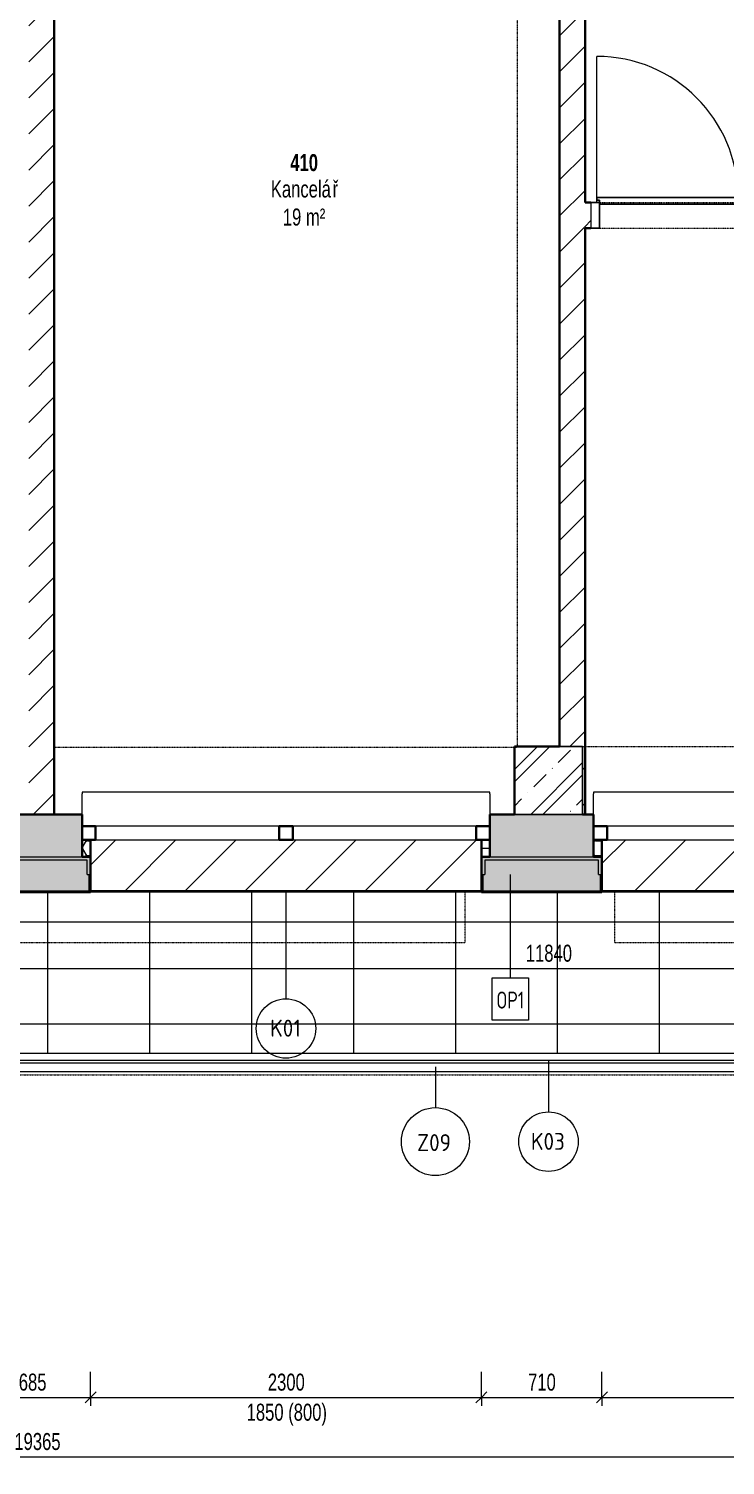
# Model space of a CAD drawing. Header units: millimetres. Extents: x -17526 to 208316, y -45352 to 20466.
# Drawn here: x 159899 to 163999, y -32550 to -24096 of the extents above; entities that cross this region are included whole.
import ezdxf

# ---------------------------------------------------------------- set-up
doc = ezdxf.new("R2010")
doc.units = ezdxf.units.MM
doc.linetypes.add('Dash dot dot', pattern=[5, 2, -1, 0, -1, 0, -1])
doc.linetypes.add('Čerchovaná se dvěma tečkami', pattern=[2.59, 1, -0.53, 0, -0.53, 0, -0.53])
for name, color, linetype, lineweight in [('A-ANNO-DIMS', 211, 'Continuous', 9), ('A-ANNO-DIMS-50', 211, 'Continuous', 9), ('A-AREA-IDEN', 2, 'Continuous', 9), ('A-DETL', 90, 'Continuous', 9), ('A-DOOR', 31, 'Continuous', 9), ('A-DOOR-FRAM', 31, 'Continuous', 9), ('A-FLOR-HRAL', 11, 'Continuous', 9), ('A-FLOR-HRAL-IDEN', 2, 'Continuous', 9), ('A-GENM', 13, 'Continuous', 9), ('A-GLAZ', 151, 'Continuous', 9), ('A-ROOF', 132, 'Continuous', 13), ('A-ROOF-IDEN', 132, 'Continuous', 9), ('A-ROOF-OTLN', 132, 'Continuous', 13), ('A-ROOF-PATT', 132, 'Continuous', 13), ('A-WALL', 113, 'Continuous', 9), ('A-WALL-IDEN', 211, 'Continuous', 9), ('A-WALL-PATT', 111, 'Continuous', 9), ('Q-SPCQ', 91, 'Continuous', 9), ('Q-SPCQ-IDEN', 132, 'Continuous', 9), ('S-COLS', 52, 'Continuous', 9)]:
    doc.layers.add(name, color=color, linetype=linetype, lineweight=lineweight)
doc.styles.add('Arial_4', font='arial.ttf', dxfattribs={"width": 0.7, "height": 100})
doc.styles.add('Arial_B', font='arialbd.ttf', dxfattribs={"width": 0.7, "height": 100})
doc.styles.add('ISOCPEUR', font='isocpeur.ttf', dxfattribs={"width": 0.9, "height": 100})
doc.styles.add('ISOCPEUR_2', font='isocpeur.ttf', dxfattribs={"width": 0.75, "height": 100})
doc.dimstyles.new('Vnitřní_-_průhledné', dxfattribs={"dimscale": 304.8, "dimtxt": 102.02594, "dimasz": 0.213255, "dimexe": 0.164042, "dimexo": 0.0625, "dimgap": 0.032808, "dimtad": 1, "dimdec": 0, "dimrnd": 5, "dimzin": 0, "dimdsep": 46, "dimtxsty": 'Arial_4', "dimblk1": 'OBLIQUE', "dimblk2": 'OBLIQUE', "dimsah": 1, "dimcen": 0.09, "dimdle": 0.164042, "dimazin": 0, "dimtfac": 1, "dimtdec": 4, "dimtix": 1, "dimtmove": 0, "dimatfit": 3, "dimfxl": 0.492126, "dimfxlon": 1, "dimtvp": 1, "dimtolj": 1, "dimtzin": 0, "dimarcsym": 2})
pattern_1 = [(45, (73033.68, 0), (-106.06602, 106.06602), [])]

# ---------------------------------------------------------------- blocks, each defined once
blk = doc.blocks.new('Zábradlí - Zábradlí-1250043-2NP_NÁVRH B')
at = {"layer": 'A-FLOR-HRAL', "color": 21, "lineweight": 13}
for p, q in [((95844.6, -30184.3), (84004.6, -30184.3)), ((95844.6, -30234.3), (84004.6, -30234.3))]:
    blk.add_line(p, q, dxfattribs=at)
blk = doc.blocks.new('OKNO_2k_nadsvetlik - OKNO_2k_nadsvetlik 2400 x 1850-1972466-2NP_NÁVRH B')
at = {"layer": 'A-GLAZ', "lineweight": 13}
h = blk.add_hatch(dxfattribs=at)
h.set_pattern_fill('FP_164', color=256, style=0, pattern_type=2)
h.set_pattern_definition([(180, (88379.626, -28844.283), (-75, -43.3), [50, -100]), (240, (88329.626, -28844.283), (-0.0011, -86.601905), [50, -100]), (120, (88329.626, -28844.283), (-74.9989, 43.301905), [50, -100])])
h.paths.add_polyline_path([(-1200, 125), (-1200, 25), (-1150, 25), (-1150.5, 125), (-1170, 125)])
h.paths.add_polyline_path([(1150, 125), (1150, 25), (1200, 25), (1200, 125), (1150.5, 125)])
at = {"layer": 'A-GLAZ', "lineweight": 35}
for p, q in [((-1150, 25), (-1150, 125)), ((1150, 125), (1150, 25)), ((-1200, 25), (-1150, 25)), ((-1120, 25), (-1200, 25)), ((-1120, -55), (-1120, 25)), ((40, 25), (-40, 25)), ((-40, 25), (-40, -55)), ((40, -55), (40, 25)), ((1200, 25), (1120, 25)), ((1120, 25), (1120, -55)), ((1150, 25), (1200, 25)), ((-1200, -55), (-1120, -55)), ((-40, -55), (40, -55)), ((1120, -55), (1200, -55))]:
    blk.add_line(p, q, dxfattribs=at)
at = {"layer": 'A-GLAZ', "lineweight": 13}
for p, q in [((-40, 25), (-1120, 25)), ((1120, 25), (40, 25)), ((-1120, -55), (-40, -55)), ((40, -55), (1120, -55))]:
    blk.add_line(p, q, dxfattribs=at)
blk = doc.blocks.new('parapet s nosem_vnitní - parapet s nosem_vnitní-1280305-2NP_NÁVRH B')
at = {"layer": 'A-GENM', "lineweight": 13}
for p, q in [((-1200, -190), (-1200, -70)), ((1200, -70), (1200, -190)), ((-1200, -190), (-1200, -200)), ((-1200, -200), (1200, -200)), ((1200, -200), (1200, -190))]:
    blk.add_line(p, q, dxfattribs=at)
blk = doc.blocks.new('parapet_ext - parapet_ext-V145-2NP_NÁVRH B')
at = {"layer": 'Q-SPCQ', "lineweight": 13}
h = blk.add_hatch(dxfattribs=at)
h.set_pattern_fill('FP_165', color=21, style=0, pattern_type=2)
h.set_pattern_definition([(225, (88379.63, -28869.28), (176.7767, -176.7767), [])])
h.paths.add_polyline_path([(-1150, 300), (-1150, 0), (1150, 0), (1150, 300), (-941.6, 300)])
at = {"layer": 'Q-SPCQ', "color": 241, "lineweight": 25}
blk.add_line((-1150, 300), (1150, 300), dxfattribs=at)
blk = doc.blocks.new('OKNO_2k_nadsvetlik - OKNO_2k_nadsvetlik 2400 x 1850-V146-2NP_NÁVRH B')
at = {"layer": 'A-GLAZ', "lineweight": 13}
h = blk.add_hatch(dxfattribs=at)
h.set_pattern_fill('FP_166', color=256, style=0, pattern_type=2)
h.set_pattern_definition([(180, (91389.626, -28844.283), (-75, -43.3), [50, -100]), (240, (91339.626, -28844.283), (-0.0011, -86.601905), [50, -100]), (120, (91339.626, -28844.283), (-74.9989, 43.301905), [50, -100])])
h.paths.add_polyline_path([(-1150.5, 125), (-1200, 125), (-1200, 25), (-1150, 25), (-1150, 125)])
h.paths.add_polyline_path([(1170, 125), (1150, 125), (1150, 25), (1200, 25), (1200, 125)])
at = {"layer": 'A-GLAZ', "lineweight": 35}
for p, q in [((-1150, 25), (-1150, 125)), ((1150, 125), (1150, 25)), ((-1200, 25), (-1150, 25)), ((-1120, 25), (-1200, 25)), ((-1120, -55), (-1120, 25)), ((40, 25), (-40, 25)), ((-40, 25), (-40, -55)), ((40, -55), (40, 25)), ((1200, 25), (1120, 25)), ((1120, 25), (1120, -55)), ((1150, 25), (1200, 25)), ((-1200, -55), (-1120, -55)), ((-40, -55), (40, -55)), ((1120, -55), (1200, -55))]:
    blk.add_line(p, q, dxfattribs=at)
at = {"layer": 'A-GLAZ', "lineweight": 13}
for p, q in [((-40, 25), (-1120, 25)), ((1120, 25), (40, 25)), ((-1120, -55), (-40, -55)), ((40, -55), (1120, -55))]:
    blk.add_line(p, q, dxfattribs=at)
blk = doc.blocks.new('parapet_ext - parapet_ext-V147-2NP_NÁVRH B')
at = {"layer": 'Q-SPCQ', "lineweight": 13}
h = blk.add_hatch(dxfattribs=at)
h.set_pattern_fill('FP_167', color=21, style=0, pattern_type=2)
h.set_pattern_definition([(225, (91389.63, -28869.28), (176.7767, -176.7767), [])])
h.paths.add_polyline_path([(-1150, 300), (-1150, 0), (1150, 0), (1150, 300), (-1084.3, 300)])
at = {"layer": 'Q-SPCQ', "color": 241, "lineweight": 25}
blk.add_line((-1150, 300), (1150, 300), dxfattribs=at)
blk = doc.blocks.new('DVERE_1k_oblozka - DD03_01_800x1970_koupelna-1549508-2NP_NÁVRH B')
at = {"layer": 'A-DOOR', "lineweight": 13}
for p, q in [((-415, 72.1), (-415, 932.1)), ((305, 102.1), (-305, 102.1)), ((415, 102.1), (415, 72.1)), ((-400, 72.1), (-450, 72.1)), ((-450, 72.1), (-450, -77.9)), ((-400, -77.9), (-400, 72.1)), ((450, 72.1), (400, 72.1)), ((400, 72.1), (400, -77.9)), ((450, -77.9), (450, 72.1)), ((-450, -77.9), (-400, -77.9)), ((400, -77.9), (450, -77.9))]:
    blk.add_line(p, q, dxfattribs=at)
at = {"layer": 'A-DOOR', "lineweight": 25}
for p, q in [((415, 102.1), (-415, 102.1)), ((-415, 102.1), (-415, 87.1)), ((-415, 87.1), (-400, 87.1)), ((-400, 87.1), (-400, 72.1)), ((400, 72.1), (400, 87.1)), ((400, 87.1), (415, 87.1)), ((415, 87.1), (415, 102.1)), ((-400, 62.1), (400, 62.1))]:
    blk.add_line(p, q, dxfattribs=at)
at = {"layer": 'A-DOOR', "linetype": 'Čerchovaná se dvěma tečkami', "lineweight": 13}
for p, q in [((-400, 72.1), (400, 72.1)), ((-400, -77.9), (400, -77.9))]:
    blk.add_line(p, q, dxfattribs=at)
at = {"layer": 'A-DOOR', "lineweight": 13}
blk.add_arc((-415, 102.1), 830, 360, 90, dxfattribs=at)
at = {"layer": 'A-DOOR-FRAM', "lineweight": 25}
for p, q in [((-400, 72.1), (-450, 72.1)), ((-400, -77.9), (-400, 72.1)), ((400, 72.1), (400, -77.9)), ((400, 72.1), (450, 72.1)), ((-450, -77.9), (-400, -77.9)), ((450, -77.9), (400, -77.9))]:
    blk.add_line(p, q, dxfattribs=at)
blk = doc.blocks.new('DIMBLOCK56-2NP_NÁVRH B')
at = {"layer": 'A-ANNO-DIMS-50'}
for p, q in [((159578.3, -32150.1), (159578.3, -32000.1)), ((160263.3, -32150.1), (160263.3, -32000.1)), ((159578.3, -32150.1), (160263.3, -32150.1)), ((159578.3, -32150.1), (159578.3, -32200.1)), ((160263.3, -32150.1), (160263.3, -32200.1))]:
    blk.add_line(p, q, dxfattribs=at)
at = {"layer": 'A-ANNO-DIMS-50', "lineweight": 18}
for p, q in [((159578.3, -32150.1), (159610.8, -32117.6)), ((160263.3, -32150.1), (160295.8, -32117.6)), ((159578.3, -32150.1), (159545.8, -32182.6)), ((160263.3, -32150.1), (160230.8, -32182.6))]:
    blk.add_line(p, q, dxfattribs=at)
at = {"layer": 'A-ANNO-DIMS-50', "color": 0, "insert": (159840.8, -32010.3), "char_height": 100, "width": 192.123, "attachment_point": 1, "line_spacing_factor": 0.941778, "style": 'Arial_4'}
blk.add_mtext('685', dxfattribs=at)
blk = doc.blocks.new('_Oblique')
at = {"color": 0, "linetype": 'ByBlock', "lineweight": -2}
blk.add_line((-0.5, -0.5), (0.5, 0.5), dxfattribs=at)
blk = doc.blocks.new('DIMBLOCK57-2NP_NÁVRH B')
at = {"layer": 'A-ANNO-DIMS-50'}
for p, q in [((160263.3, -32150.1), (160263.3, -32000.1)), ((162563.3, -32150.1), (162563.3, -32000.1)), ((160263.3, -32150.1), (162563.3, -32150.1)), ((160263.3, -32150.1), (160263.3, -32200.1)), ((162563.3, -32150.1), (162563.3, -32200.1))]:
    blk.add_line(p, q, dxfattribs=at)
at = {"layer": 'A-ANNO-DIMS-50', "lineweight": 18}
for p, q in [((160263.3, -32150.1), (160295.8, -32117.6)), ((162563.3, -32150.1), (162595.8, -32117.6)), ((160263.3, -32150.1), (160230.8, -32182.6)), ((162563.3, -32150.1), (162530.8, -32182.6))]:
    blk.add_line(p, q, dxfattribs=at)
at = {"layer": 'A-ANNO-DIMS-50', "color": 0, "char_height": 100, "attachment_point": 1, "line_spacing_factor": 0.941778, "style": 'Arial_4'}
for s, insert, width in [('2300', (161306.6, -32010.3), 256.164), ('1850 (800)', (161181.8, -32187.3), 555.649)]:
    blk.add_mtext(s, dxfattribs=dict(at, insert=insert, width=width))
blk = doc.blocks.new('DIMBLOCK58-2NP_NÁVRH B')
at = {"layer": 'A-ANNO-DIMS-50'}
for p, q in [((162563.3, -32150.1), (162563.3, -32000.1)), ((163273.3, -32150.1), (163273.3, -32000.1)), ((162563.3, -32150.1), (163273.3, -32150.1)), ((162563.3, -32150.1), (162563.3, -32200.1)), ((163273.3, -32150.1), (163273.3, -32200.1))]:
    blk.add_line(p, q, dxfattribs=at)
at = {"layer": 'A-ANNO-DIMS-50', "lineweight": 18}
for p, q in [((162563.3, -32150.1), (162595.8, -32117.6)), ((163273.3, -32150.1), (163305.8, -32117.6)), ((162563.3, -32150.1), (162530.8, -32182.6)), ((163273.3, -32150.1), (163240.8, -32182.6))]:
    blk.add_line(p, q, dxfattribs=at)
at = {"layer": 'A-ANNO-DIMS-50', "color": 0, "insert": (162838.3, -32010.3), "char_height": 100, "width": 192.123, "attachment_point": 1, "line_spacing_factor": 0.941778, "style": 'Arial_4'}
blk.add_mtext('710', dxfattribs=at)
blk = doc.blocks.new('DIMBLOCK59-2NP_NÁVRH B')
at = {"layer": 'A-ANNO-DIMS-50'}
for p, q in [((163273.3, -32150.1), (163273.3, -32000.1)), ((165573.3, -32150.1), (165573.3, -32000.1)), ((163273.3, -32150.1), (165573.3, -32150.1)), ((163273.3, -32150.1), (163273.3, -32200.1)), ((165573.3, -32150.1), (165573.3, -32200.1))]:
    blk.add_line(p, q, dxfattribs=at)
at = {"layer": 'A-ANNO-DIMS-50', "lineweight": 18}
for p, q in [((163273.3, -32150.1), (163305.8, -32117.6)), ((165573.3, -32150.1), (165605.8, -32117.6)), ((163273.3, -32150.1), (163240.8, -32182.6)), ((165573.3, -32150.1), (165540.8, -32182.6))]:
    blk.add_line(p, q, dxfattribs=at)
at = {"layer": 'A-ANNO-DIMS-50', "color": 0, "char_height": 100, "attachment_point": 1, "line_spacing_factor": 0.941778, "style": 'Arial_4'}
for s, insert, width in [('2300', (164316.6, -32010.3), 256.164), ('1850 (800)', (164191.8, -32187.3), 555.649)]:
    blk.add_mtext(s, dxfattribs=dict(at, insert=insert, width=width))
blk = doc.blocks.new('DIMBLOCK98-2NP_NÁVRH B')
at = {"layer": 'A-ANNO-DIMS-50'}
for p, q in [((150265.3, -32499.6), (150265.3, -32150.3)), ((169631.3, -32499.6), (169631.3, -32349.6)), ((150265.3, -32499.6), (169681.3, -32499.6)), ((150265.3, -32499.6), (150265.3, -32549.6)), ((169631.3, -32499.6), (169631.3, -32549.6))]:
    blk.add_line(p, q, dxfattribs=at)
at = {"layer": 'A-ANNO-DIMS-50', "lineweight": 18}
for p, q in [((150265.3, -32499.6), (150232.8, -32532.1)), ((150265.3, -32499.6), (150297.8, -32467.1)), ((169631.3, -32499.6), (169598.8, -32532.1)), ((169631.3, -32499.6), (169663.8, -32467.1))]:
    blk.add_line(p, q, dxfattribs=at)
at = {"layer": 'A-ANNO-DIMS-50', "color": 0, "insert": (159814.9, -32359.7), "char_height": 100, "width": 320.204, "attachment_point": 1, "line_spacing_factor": 0.941778, "style": 'Arial_4'}
blk.add_mtext('19365', dxfattribs=at)
blk = doc.blocks.new('DIMBLOCK125-2NP_NÁVRH B')
at = {"layer": 'A-ANNO-DIMS-50'}
for p, q in [((157038.3, -29626.1), (157038.3, -29476.1)), ((168878.3, -29626.1), (168878.3, -29476.1)), ((157038.3, -29626.1), (168878.3, -29626.1)), ((157038.3, -29626.1), (157038.3, -29676.1)), ((168878.3, -29626.1), (168878.3, -29676.1))]:
    blk.add_line(p, q, dxfattribs=at)
at = {"layer": 'A-ANNO-DIMS-50', "lineweight": 18}
for p, q in [((157038.3, -29626.1), (157005.8, -29658.6)), ((157038.3, -29626.1), (157070.8, -29593.6)), ((168878.3, -29626.1), (168845.8, -29658.6)), ((168878.3, -29626.1), (168910.8, -29593.6))]:
    blk.add_line(p, q, dxfattribs=at)
at = {"layer": 'A-ANNO-DIMS-50', "color": 0, "insert": (162824.9, -29486.3), "char_height": 100, "width": 320.204, "attachment_point": 1, "line_spacing_factor": 0.941778, "style": 'Arial_4'}
blk.add_mtext('11840', dxfattribs=at)
blk = doc.blocks.new('Popiska zakončení střešního pláště - Popiska okna_Bublina-1463073-2NP_NÁVRH B')
at = {"layer": 'A-ROOF-IDEN'}
blk.add_circle((0, 0), 3.5, dxfattribs=at)
blk = doc.blocks.new('Popiska speciální vybavení - Popiska okna_Bublina-1426311-2NP_NÁVRH B')
at = {"layer": 'Q-SPCQ-IDEN'}
blk.add_circle((0, 0), 3.5, dxfattribs=at)
blk = doc.blocks.new('Popis parapetu1 - Záchytný systém-1408882-2NP_NÁVRH B')
at = {"layer": 'A-FLOR-HRAL-IDEN'}
blk.add_circle((0, 0), 4, dxfattribs=at)

msp = doc.modelspace()

# ---------------------------------------------------------------- hatches: boundary and pattern name
at = {"layer": 'A-ROOF-PATT'}
h = msp.add_hatch(dxfattribs=at)
h.set_pattern_fill('FP_215', color=254, style=0, pattern_type=2)
h.set_pattern_definition([(0, (103011.9, 1241.3), (0, 599.866), []), (90, (103011.9, 1241.3), (-600, 4e-14), [])])
h.paths.add_polyline_path([(167478, -30124.3), (168878.3, -30124.3), (168878.3, -29177.3), (167373.3, -29177.3), (167373.3, -29219.3), (166213.3, -29219.3), (166213.3, -29177.3), (157038.3, -29177.3), (157038.3, -30124.3), (167281, -30124.3)])
at = {"layer": 'A-WALL-PATT', "lineweight": 13}
h = msp.add_hatch(dxfattribs=at)
h.set_pattern_fill('FP_124', color=256, style=0, pattern_type=2)
h.set_pattern_definition(pattern_1)
h.paths.add_polyline_path([(159990.3, -28719.3), (160049.4, -28719.3), (160049.4, -22429.3), (159899.4, -22429.3), (159899.4, -28719.3)])
h = msp.add_hatch(dxfattribs=at)
h.set_pattern_fill('FP_124', color=256, style=0, pattern_type=2)
h.set_pattern_definition(pattern_1)
h.paths.add_polyline_path([(163158.3, -28719.3), (163173.3, -28719.3), (163173.3, -22689.3), (163023.3, -22689.3), (163023.3, -28319.3), (163158.3, -28319.3), (163158.3, -28564.8)])
h = msp.add_hatch(dxfattribs=at)
h.set_pattern_fill('FP_124', color=256, style=0, pattern_type=2)
h.set_pattern_definition(pattern_1)
h.paths.add_polyline_path([(169173.3, -25269.3), (169173.3, -25119.3), (164108.3, -25119.3), (164108.3, -25269.3), (166295.8, -25269.3)])
h.paths.add_polyline_path([(163173.3, -25269.3), (163208.3, -25269.3), (163208.3, -25119.3), (163173.3, -25119.3)])
h = msp.add_hatch(dxfattribs=at)
h.set_pattern_fill('FP_151', color=256, angle=-315, style=0, pattern_type=2)
h.set_pattern_definition([(225, (159876.46, -28719.28), (143.684, -143.684), []), (180, (159647.52, -28786.59), (-143.684, -143.684), [25.4, -261.968]), (225, (159622.11, -28786.59), (143.684, -143.684), [25.4, -177.8]), (270, (159604.15, -28804.55), (143.684, -143.684), [25.4, -261.968]), (315, (159604.15, -28829.95), (143.684, 143.684), [25.4, -177.8]), (180, (159647.51, -28847.91), (-143.684, -143.684), [25.4, -261.968]), (225, (159665.47, -28829.95), (143.684, -143.684), [25.4, -177.8]), (270, (159665.48, -28804.55), (143.684, -143.684), [25.4, -261.968]), (315, (159647.52, -28786.59), (143.684, 143.684), [25.4, -177.8]), (225, (159580.93, -28871.13), (143.684, -143.684), [50.8, -152.4])])
h.paths.add_polyline_path([(168660.3, -28969.3), (169173.3, -28969.3), (169173.3, -28719.3), (168643.3, -28719.3), (168643.3, -28969.3)])
h.paths.add_polyline_path([(167743.3, -28969.3), (167743.3, -28719.3), (167393.3, -28719.3), (167393.3, -28969.3), (167478, -28969.3)])
h.paths.add_polyline_path([(166193.3, -28969.3), (166193.3, -28719.3), (165623.3, -28719.3), (165623.3, -28969.3), (165901.7, -28969.3)])
h.paths.add_polyline_path([(162758.3, -28969.3), (163223.3, -28969.3), (163223.3, -28719.3), (162613.3, -28719.3), (162613.3, -28969.3), (162749, -28969.3)])
h.paths.add_polyline_path([(160213.3, -28969.3), (160213.3, -28719.3), (159628.3, -28719.3), (159628.3, -28969.3), (159990.3, -28969.3)])
h.paths.add_polyline_path([(157158.3, -28969.3), (157228.3, -28969.3), (157228.3, -28719.3), (156633.3, -28719.3), (156633.3, -28969.3), (157034.6, -28969.3)])
h.paths.add_polyline_path([(152896.7, -28969.3), (153033.3, -28969.3), (153033.3, -28719.3), (152433.3, -28719.3), (152433.3, -28969.3)])
h.paths.add_polyline_path([(151123.3, -28969.3), (151233.3, -28969.3), (151233.3, -28719.3), (150723.3, -28719.3), (150723.3, -28969.3), (150926.2, -28969.3)])
h = msp.add_hatch(dxfattribs=at)
h.set_pattern_fill('FP_157', color=21, style=0, pattern_type=2)
h.set_pattern_definition([(45, (73033.68, 0), (0.0007, 353.5527), []), (315, (73033.68, 0), (353.5527, -0.0007), []), (270, (73187.36, 9.56), (176.771, -176.771), [19.139, -334.416]), (270, (73233.55, 9.56), (176.771, -176.771), [19.139, -334.416]), (0, (73200.25, 23.1), (176.771, 176.771), [19.139, -334.416]), (0, (73200.25, -23.1), (176.771, 176.771), [19.139, -334.416]), (45, (73187.36, 9.56), (0.0007, 353.5527), [19.139, -230.861]), (45, (73220.03, -23.1), (0.0007, 353.5527), [19.139, -230.861]), (315, (73220.03, 23.1), (353.5534, 0), [19.139, -230.861]), (315, (73187.36, -9.56), (353.5527, -0.0007), [19.139, -230.861])])
h.paths.add_polyline_path([(168888.3, -29169.3), (168888.3, -28988.3), (168878.3, -28988.3), (168878.3, -28989.3), (168658.3, -28989.3), (168658.3, -29073.3), (168646.3, -29073.3), (168646.3, -29169.3), (168883.3, -29169.3)])
h.paths.add_polyline_path([(169328.3, -29169.3), (169328.3, -28989.3), (169308.3, -28989.3), (169308.3, -29169.3)])
h.paths.add_polyline_path([(167396.3, -29169.3), (167770.3, -29169.3), (167770.3, -29073.3), (167758.3, -29073.3), (167758.3, -28989.3), (167408.3, -28989.3), (167408.3, -29073.3), (167396.3, -29073.3)])
h.paths.add_polyline_path([(166220.3, -29169.3), (166220.3, -29073.3), (166208.3, -29073.3), (166208.3, -28989.3), (165593.3, -28989.3), (165593.3, -29073.3), (165581.3, -29073.3), (165581.3, -29169.3), (165901.7, -29169.3)])
h.paths.add_polyline_path([(163143, -29169.3), (163265.3, -29169.3), (163265.3, -29073.3), (163253.3, -29073.3), (163253.3, -28989.3), (162583.3, -28989.3), (162583.3, -29073.3), (162571.3, -29073.3), (162571.3, -29169.3), (162749, -29169.3)])
h.paths.add_polyline_path([(159990.3, -29169.3), (160255.3, -29169.3), (160255.3, -29073.3), (160243.3, -29073.3), (160243.3, -28989.3), (159598.3, -28989.3), (159598.3, -29073.3), (159586.3, -29073.3), (159586.3, -29169.3), (159596.2, -29169.3)])
h.paths.add_polyline_path([(157231.7, -29169.3), (157270.3, -29169.3), (157270.3, -29073.3), (157258.3, -29073.3), (157258.3, -28989.3), (157028.3, -28989.3), (157028.3, -29169.3), (157038.3, -29169.3)])
h.paths.add_polyline_path([(150926.2, -29169.3), (151275.3, -29169.3), (151275.3, -29073.3), (151263.3, -29073.3), (151263.3, -28989.3), (150273.3, -28989.3), (150273.3, -29169.3), (150532.2, -29169.3)])
h.paths.add_polyline_path([(152896.7, -29169.3), (153075.3, -29169.3), (153075.3, -29073.3), (153063.3, -29073.3), (153063.3, -28989.3), (152403.3, -28989.3), (152403.3, -29073.3), (152391.3, -29073.3), (152391.3, -29169.3)])
at = {"layer": 'A-WALL-PATT'}
h = msp.add_hatch(color=11, dxfattribs=at)
h.paths.add_polyline_path([(168638.3, -29073.3), (168658.3, -29073.3), (168658.3, -28989.3), (168878.3, -28989.3), (168878.3, -28988.3), (169008.3, -28988.3), (169008.3, -28969.3), (168638.3, -28969.3), (168638.3, -28989.3)])
h.paths.add_polyline_path([(165593.3, -29073.3), (165593.3, -28989.3), (166208.3, -28989.3), (166208.3, -29073.3), (166228.3, -29073.3), (166228.3, -28969.3), (165573.3, -28969.3), (165573.3, -29073.3), (165581.3, -29073.3)])
h.paths.add_polyline_path([(167391.3, -29073.3), (167408.3, -29073.3), (167408.3, -28989.3), (167758.3, -28989.3), (167758.3, -29073.3), (167778.3, -29073.3), (167778.3, -28969.3), (167388.3, -28969.3), (167388.3, -29073.3)])
h.paths.add_polyline_path([(160263.3, -29073.3), (160263.3, -28969.3), (159578.3, -28969.3), (159578.3, -29073.3), (159598.3, -29073.3), (159598.3, -28989.3), (160243.3, -28989.3), (160243.3, -29073.3), (160260.3, -29073.3)])
h.paths.add_polyline_path([(163270.3, -29073.3), (163273.3, -29073.3), (163273.3, -28969.3), (162563.3, -28969.3), (162563.3, -29073.3), (162583.3, -29073.3), (162583.3, -28989.3), (163253.3, -28989.3), (163253.3, -29073.3), (163265.3, -29073.3)])
h.paths.add_polyline_path([(157278.3, -29073.3), (157278.3, -28969.3), (156908.3, -28969.3), (156908.3, -28989.3), (157258.3, -28989.3), (157258.3, -29073.3), (157275.3, -29073.3)])
h.paths.add_polyline_path([(153075.3, -29073.3), (153083.3, -29073.3), (153083.3, -28969.3), (152383.3, -28969.3), (152383.3, -29073.3), (152403.3, -29073.3), (152403.3, -28989.3), (153063.3, -28989.3), (153063.3, -29073.3)])
h.paths.add_polyline_path([(151280.3, -29073.3), (151283.3, -29073.3), (151283.3, -28969.3), (150453.3, -28969.3), (150453.3, -28989.3), (151263.3, -28989.3), (151263.3, -29073.3), (151275.3, -29073.3)])
h.paths.add_polyline_path([(156608.3, -28989.3), (156608.3, -28969.3), (156478.3, -28969.3), (156478.3, -28989.3), (156588.3, -28989.3)])
at = {"layer": 'S-COLS', "lineweight": 13}
h = msp.add_hatch(dxfattribs=at)
h.set_pattern_fill('FP_117', color=256, style=0, pattern_type=2)
h.set_pattern_definition([(45, (73033.68, 0), (-179.6051, 179.6051), []), (45, (73105.52, 0), (-179.6051, 179.6051), []), (45, (73249.2, 0), (-107.7631, 251.4472), [101.6, -50.8, 1.676, -49.124])])
h.paths.add_polyline_path([(163023.3, -28719.3), (163158.3, -28719.3), (163158.3, -28319.3), (162758.3, -28319.3), (162758.3, -28719.3)])

# ---------------------------------------------------------------- linework, layer by layer
at = {"layer": 'A-DETL', "linetype": 'Dash dot dot', "lineweight": 13}
for p, q in [((162773.3, -22689.3), (162773.3, -28324.3)), ((160049.4, -28324.3), (162773.3, -28324.3)), ((163158.3, -28319.3), (168773.3, -28319.3)), ((162468.3, -29474.3), (162468.3, -29177.3)), ((163348.3, -29474.3), (163348.3, -29177.3)), ((157358.3, -29474.3), (162468.3, -29474.3)), ((163348.3, -29474.3), (168518.3, -29474.3)), ((157038.3, -30252.3), (168878.3, -30252.3))]:
    msp.add_line(p, q, dxfattribs=at)
at = {"layer": 'A-FLOR-HRAL-IDEN'}
msp.add_line((162292.9, -30204.3), (162292.9, -30445.2), dxfattribs=at)
at = {"layer": 'A-ROOF', "color": 254}
msp.add_line((157038.3, -30124.3), (168878.3, -30124.3), dxfattribs=at)
at = {"layer": 'A-ROOF-IDEN'}
msp.add_line((162958.3, -30166.1), (162958.3, -30470.2), dxfattribs=at)
at = {"layer": 'A-ROOF-OTLN', "color": 21}
msp.add_line((157038.3, -30166.1), (168878.3, -30166.1), dxfattribs=at)
at = {"layer": 'A-WALL', "lineweight": 35}
for p, q in [((160049.4, -28719.3), (160049.4, -22429.3)), ((163023.3, -22689.3), (163023.3, -28319.3)), ((163173.3, -25119.3), (163173.3, -22689.3)), ((163208.3, -25119.3), (163173.3, -25119.3)), ((163173.3, -28719.3), (163173.3, -25269.3)), ((163173.3, -25269.3), (163208.3, -25269.3)), ((160213.3, -28719.3), (159628.3, -28719.3)), ((160213.3, -28969.3), (160213.3, -28719.3)), ((162758.3, -28719.3), (162613.3, -28719.3)), ((162613.3, -28719.3), (162613.3, -28969.3)), ((163158.3, -28719.3), (163223.3, -28719.3)), ((163223.3, -28969.3), (163223.3, -28719.3))]:
    msp.add_line(p, q, dxfattribs=at)
at = {"layer": 'A-WALL', "lineweight": 13}
for p, q in [((163023.3, -28319.3), (163158.3, -28319.3)), ((163158.3, -28319.3), (163158.3, -28719.3)), ((163158.3, -28719.3), (162758.3, -28719.3)), ((159628.3, -28969.3), (160213.3, -28969.3)), ((162613.3, -28969.3), (163223.3, -28969.3))]:
    msp.add_line(p, q, dxfattribs=at)
at = {"layer": 'A-WALL', "color": 10, "lineweight": 13}
for p, q in [((160243.3, -28989.3), (159598.3, -28989.3)), ((160243.3, -29073.3), (160243.3, -28989.3)), ((162583.3, -28989.3), (162583.3, -29073.3)), ((163253.3, -28989.3), (162583.3, -28989.3)), ((163253.3, -29073.3), (163253.3, -28989.3)), ((160243.3, -29073.3), (160263.3, -29073.3)), ((160255.3, -29169.3), (160255.3, -29073.3)), ((160260.3, -29174.3), (160260.3, -29073.3)), ((162563.3, -29073.3), (162583.3, -29073.3)), ((162566.3, -29073.3), (162566.3, -29174.3)), ((162571.3, -29073.3), (162571.3, -29169.3)), ((163253.3, -29073.3), (163273.3, -29073.3)), ((163265.3, -29169.3), (163265.3, -29073.3)), ((163270.3, -29174.3), (163270.3, -29073.3)), ((159581.3, -29174.3), (160260.3, -29174.3)), ((159586.3, -29169.3), (160255.3, -29169.3)), ((162566.3, -29174.3), (163270.3, -29174.3)), ((162571.3, -29169.3), (163265.3, -29169.3))]:
    msp.add_line(p, q, dxfattribs=at)
at = {"layer": 'A-WALL', "color": 20, "lineweight": 35}
for p, q in [((160263.3, -28969.3), (160213.3, -28969.3)), ((160263.3, -29177.3), (160263.3, -28969.3)), ((162613.3, -28969.3), (162563.3, -28969.3)), ((162563.3, -28969.3), (162563.3, -29177.3)), ((163273.3, -28969.3), (163223.3, -28969.3)), ((163273.3, -29177.3), (163273.3, -28969.3)), ((159578.3, -29177.3), (160263.3, -29177.3)), ((162563.3, -29177.3), (163273.3, -29177.3))]:
    msp.add_line(p, q, dxfattribs=at)
at = {"layer": 'A-WALL', "color": 21, "lineweight": 13}
for p, q in [((162563.3, -29177.3), (160263.3, -29177.3)), ((165573.3, -29177.3), (163273.3, -29177.3))]:
    msp.add_line(p, q, dxfattribs=at)
at = {"layer": 'A-WALL-IDEN'}
msp.add_line((162733.5, -29073.3), (162733.5, -29681.8), dxfattribs=at)
at = {"layer": 'A-WALL-IDEN', "flags": 128}
msp.add_lwpolyline([(162626.6, -29681.8), (162840.4, -29681.8), (162840.4, -29930.3), (162626.6, -29930.3)], close=True, dxfattribs=at)
at = {"layer": 'Q-SPCQ-IDEN'}
msp.add_line((161413.3, -29169.3), (161413.3, -29804.3), dxfattribs=at)
at = {"layer": 'S-COLS', "lineweight": 35}
for p, q in [((163023.3, -28319.3), (162758.3, -28319.3)), ((162758.3, -28319.3), (162758.3, -28719.3))]:
    msp.add_line(p, q, dxfattribs=at)
at = {"layer": 'S-COLS', "lineweight": 13}
for p, q in [((163158.3, -28319.3), (163023.3, -28319.3)), ((163158.3, -28719.3), (163158.3, -28319.3)), ((162758.3, -28719.3), (163158.3, -28719.3))]:
    msp.add_line(p, q, dxfattribs=at)

# ---------------------------------------------------------------- block references
at = {"layer": 'A-DOOR', "lineweight": 13}
msp.add_blockref('DVERE_1k_oblozka - DD03_01_800x1970_koupelna-1549508-2NP_NÁVRH B', (163658.3, -25191.4), dxfattribs=at)
at = {"layer": 'A-FLOR-HRAL', "color": 21, "lineweight": 13}
msp.add_blockref('Zábradlí - Zábradlí-1250043-2NP_NÁVRH B', (73033.7, 0), dxfattribs=at)
at = {"layer": 'A-FLOR-HRAL-IDEN', "xscale": 49.99999999999998, "yscale": 49.99999999999998, "zscale": 49.99999999999998}
msp.add_blockref('Popis parapetu1 - Záchytný systém-1408882-2NP_NÁVRH B', (162292.9, -30645.2), dxfattribs=at)
at = {"layer": 'A-GENM', "lineweight": 13, "rotation": 180}
for p in [(161413.3, -28789.3), (164423.3, -28789.3)]:
    msp.add_blockref('parapet s nosem_vnitní - parapet s nosem_vnitní-1280305-2NP_NÁVRH B', p, dxfattribs=at)
at = {"layer": 'A-GLAZ', "lineweight": 13, "rotation": 180}
for name, p in [('OKNO_2k_nadsvetlik - OKNO_2k_nadsvetlik 2400 x 1850-1972466-2NP_NÁVRH B', (161413.3, -28844.3)), ('OKNO_2k_nadsvetlik - OKNO_2k_nadsvetlik 2400 x 1850-V146-2NP_NÁVRH B', (164423.3, -28844.3))]:
    msp.add_blockref(name, p, dxfattribs=at)
at = {"layer": 'A-ROOF-IDEN', "xscale": 49.99999999999998, "yscale": 49.99999999999998, "zscale": 49.99999999999998}
msp.add_blockref('Popiska zakončení střešního pláště - Popiska okna_Bublina-1463073-2NP_NÁVRH B', (162958.3, -30645.2), dxfattribs=at)
at = {"layer": 'Q-SPCQ', "color": 241, "lineweight": 25, "rotation": 180}
for name, p in [('parapet_ext - parapet_ext-V145-2NP_NÁVRH B', (161413.3, -28869.3)), ('parapet_ext - parapet_ext-V147-2NP_NÁVRH B', (164423.3, -28869.3))]:
    msp.add_blockref(name, p, dxfattribs=at)
at = {"layer": 'Q-SPCQ-IDEN', "xscale": 49.99999999999998, "yscale": 49.99999999999998, "zscale": 49.99999999999998}
msp.add_blockref('Popiska speciální vybavení - Popiska okna_Bublina-1426311-2NP_NÁVRH B', (161413.3, -29979.3), dxfattribs=at)

# ---------------------------------------------------------------- texts
at = {"layer": 'A-AREA-IDEN', "lineweight": 18, "char_height": 100, "attachment_point": 1}
for s, insert, width, style in [('410', (161438.8, -24834.1), 202.025, 'Arial_B'), ('Kancelá', (161324.2, -24989.4), 440.527, 'Arial_4'), ('\\fArial|b0|i0|c238|p34|;\\W.7;ř', (161687.6, -24989.4), 39.283, 'Arial_4'), ('19 m²', (161394.9, -25154.4), 308.65, 'Arial_4')]:
    msp.add_mtext(s, dxfattribs=dict(at, insert=insert, width=width, style=style))
at = {"layer": 'A-ROOF-IDEN', "insert": (162854.9, -30593.7), "char_height": 100, "width": 248.924, "attachment_point": 1, "style": 'ISOCPEUR'}
msp.add_mtext('K03', dxfattribs=at)
at = {"layer": 'A-WALL-IDEN', "insert": (162651.6, -29762.2), "char_height": 100, "width": 195.411, "attachment_point": 1, "style": 'ISOCPEUR_2'}
msp.add_mtext('OP1', dxfattribs=at)
at = {"layer": 'Q-SPCQ-IDEN', "insert": (161320.3, -29927.7), "char_height": 100, "width": 223.671, "attachment_point": 1, "style": 'ISOCPEUR'}
msp.add_mtext('K01', dxfattribs=at)

# ---------------------------------------------------------------- dimensions: what is measured, and where the dimension line sits
at = {"layer": 'A-ANNO-DIMS'}
for base, p1, p2, override, picture, middle in [((168878.3, -29626.1), (157038.3, -29476.1), (168878.3, -29476.1), {"dimpost": '<>', "dimfxl": 11840}, 'DIMBLOCK125-2NP_NÁVRH B', (162958.3, -29565.1)), ((160263.3, -32150.1), (159578.3, -32000.1), (160263.3, -32000.1), {"dimpost": '<>', "dimfxl": 685}, 'DIMBLOCK56-2NP_NÁVRH B', (159920.8, -32089.1)), ((163273.3, -32150.1), (162563.3, -32000.1), (163273.3, -32000.1), {"dimpost": '<>', "dimfxl": 710}, 'DIMBLOCK58-2NP_NÁVRH B', (162918.3, -32089.1)), ((169631.3, -32499.6), (150265.3, -32150.3), (169631.3, -32349.6), {"dimpost": '<>', "dimfxl": 19367.025323}, 'DIMBLOCK98-2NP_NÁVRH B', (159948.3, -32438.5))]:
    dim = msp.add_linear_dim(base=base, p1=p1, p2=p2, dimstyle='Vnitřní_-_průhledné', override=override, dxfattribs=at)
    dim.commit()
    dim.dimension.update_dxf_attribs({"geometry": picture, "text_midpoint": middle})
for base, p1, p2, picture, middle in [((162563.3, -32150.1), (160263.3, -32000.1), (162563.3, -32000.1), 'DIMBLOCK57-2NP_NÁVRH B', (161413.3, -32150.1)), ((165573.3, -32150.1), (163273.3, -32000.1), (165573.3, -32000.1), 'DIMBLOCK59-2NP_NÁVRH B', (164423.3, -32150.1))]:
    dim = msp.add_linear_dim(base=base, p1=p1, p2=p2, text='<>\\X1850 (800)', dimstyle='Vnitřní_-_průhledné', override={"dimpost": '<>', "dimfxl": 2300}, dxfattribs=at)
    dim.commit()
    dim.dimension.update_dxf_attribs({"geometry": picture, "text_midpoint": middle})

# ---------------------------------------------------------------- next in the draw order: texts
at = {"layer": 'A-FLOR-HRAL-IDEN', "insert": (162184.9, -30601), "char_height": 100, "width": 248.924, "attachment_point": 1, "style": 'ISOCPEUR', "bg_fill": 3, "box_fill_scale": 1.25, "bg_fill_color": 256, "bg_fill_true_color": 13158600, "bg_fill_transparency": 0}
msp.add_mtext('Z09', dxfattribs=at)

doc.saveas('drawing.dxf')
